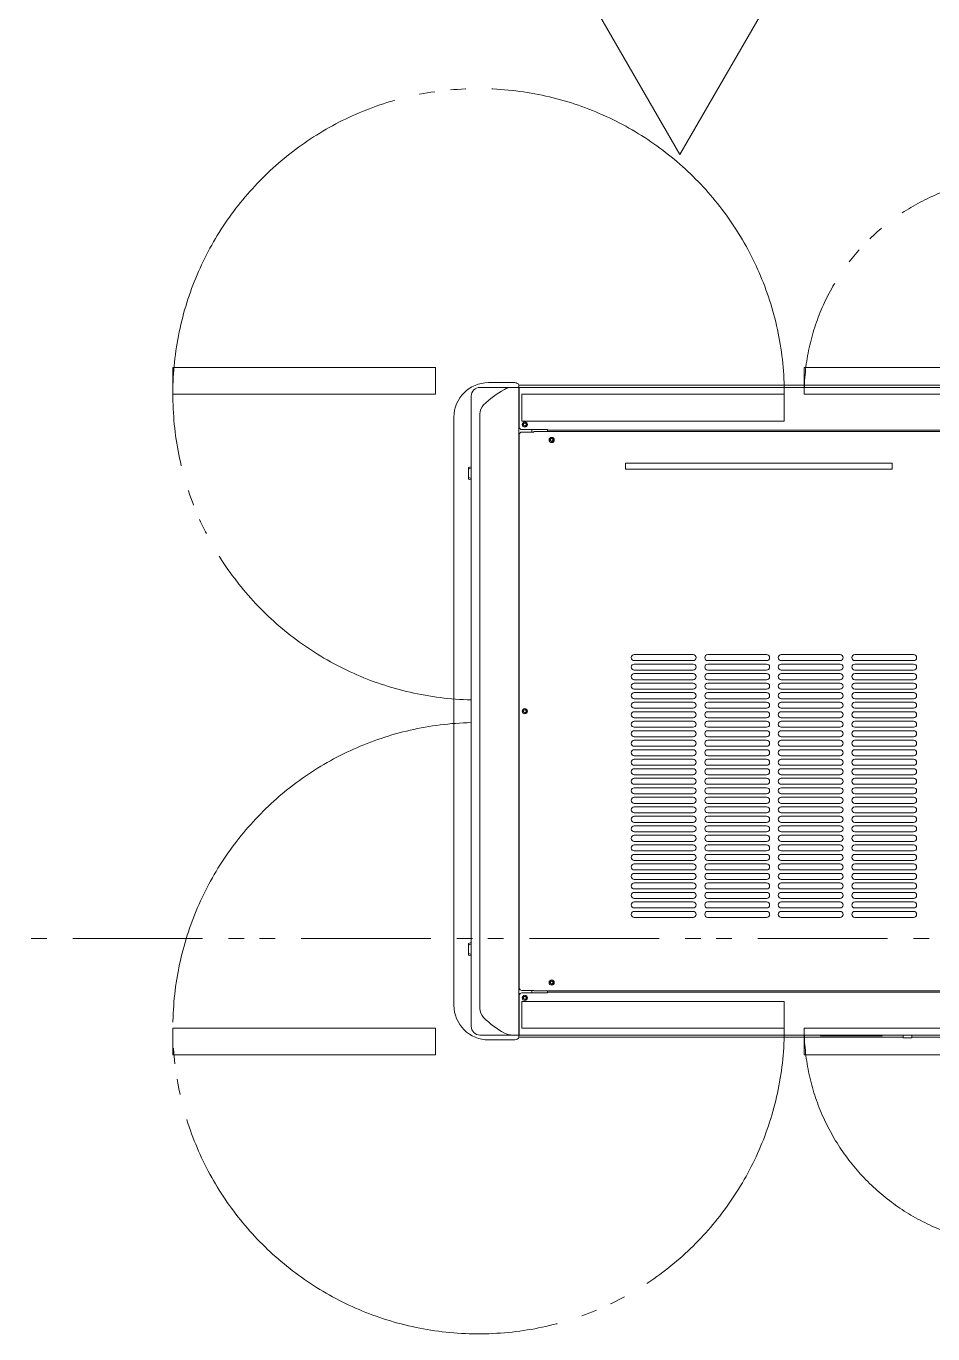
# Model space of a CAD drawing. Units: millimetres at full size. Extents: x -12803 to 120774, y -9413 to 101127.
# Drawn here: x 109684 to 110732, y 11094 to 12607 of the extents above; entities that cross this region are included whole.
import ezdxf

# ---------------------------------------------------------------- set-up
doc = ezdxf.new("R2010")
doc.units = ezdxf.units.MM
doc.header["$LTSCALE"] = 30
doc.linetypes.add('DOUBLE_CHAIN1', pattern=[8.8, 5, -1, 0.6, -0.6, 0.6, -1])
doc.linetypes.add('LONG_DOUBLE_CHAIN', pattern=[21.8, 18, -1, 0.6, -0.6, 0.6, -1])
doc.layers.add('0-0_NoName', color=7, linetype='Continuous')
for name, color, linetype, lineweight in [('2-0_通芯', 7, 'DOUBLE_CHAIN1', 15), ('3-3_AIHO30-厨房機器', 7, 'Continuous', 15), ('3-7_AIHO32-厨房機器補助線', 7, 'LONG_DOUBLE_CHAIN', 15)]:
    doc.layers.add(name, color=color, linetype=linetype, lineweight=lineweight)

# ---------------------------------------------------------------- blocks, each defined once
blk = doc.blocks.new('グループ部品-732')
at = {"layer": '2-0_通芯'}
blk.add_line((74361.66, 11551.41), (120774.36, 11551.41), dxfattribs=at)
at = {"layer": '3-3_AIHO30-厨房機器', "linetype": 'LONG_DOUBLE_CHAIN'}
for p, q in [((109853.36, 12211.91), (110156.86, 12211.91)), ((109853.36, 12211.91), (109853.36, 12180.91)), ((110156.86, 12211.91), (110156.86, 12180.91)), ((109853.36, 12180.91), (110156.86, 12180.91)), ((110560.36, 12180.91), (110256.86, 12180.91)), ((110256.86, 12149.91), (110256.86, 12180.91)), ((110560.36, 12149.91), (110560.36, 12180.91)), ((110836.86, 12180.91), (110583.36, 12180.91)), ((110560.36, 12149.91), (110256.86, 12149.91)), ((110560.36, 11478.91), (110256.86, 11478.91)), ((110256.86, 11478.91), (110256.86, 11447.91)), ((110560.36, 11478.91), (110560.36, 11447.91)), ((109853.36, 11447.91), (110156.86, 11447.91)), ((109853.36, 11416.91), (109853.36, 11447.91)), ((110156.86, 11416.91), (110156.86, 11447.91)), ((110560.36, 11447.91), (110256.86, 11447.91)), ((110836.86, 11447.91), (110583.36, 11447.91)), ((109853.36, 11416.91), (110156.86, 11416.91))]:
    blk.add_line(p, q, dxfattribs=at)
at = {"layer": '3-3_AIHO30-厨房機器'}
for p, q in [((110208.36, 12188.91), (110253.36, 12188.91)), ((110218.24, 12194.41), (110248.84, 12194.41)), ((110251.62, 12193.57), (110252.55, 12192.94)), ((110253.36, 12191.45), (110253.36, 12188.91)), ((111398.36, 12191.41), (110253.36, 12191.41)), ((110253.36, 12188.91), (110253.36, 11439.91)), ((110253.86, 12143.11), (110253.86, 12188.91)), ((111397.86, 12188.91), (110253.86, 12188.91)), ((110198.36, 12178.91), (110198.36, 11449.91)), ((110253.86, 12188.41), (110253.36, 12188.41)), ((110253.86, 12187.91), (110253.36, 12187.91)), ((110178.36, 11474.41), (110178.36, 12154.41)), ((110208.36, 11470.77), (110208.36, 12158.05)), ((110253.86, 12134.31), (110253.86, 11494.51)), ((110256.86, 12140.11), (110286.36, 12140.11)), ((110256.86, 12137.31), (110270.86, 12137.31)), ((110268.36, 12140.11), (110268.36, 12137.31)), ((110270.86, 12137.91), (111380.86, 12137.91)), ((110270.86, 12137.91), (110270.86, 12137.31)), ((110286.36, 12137.91), (110286.36, 12140.11)), ((111365.36, 12139.31), (110286.36, 12139.31)), ((110253.36, 12123.16), (110253.86, 12123.16)), ((110253.36, 12103.91), (110253.86, 12103.91)), ((110253.36, 12103.16), (110253.86, 12103.16)), ((110376.86, 12101.41), (110376.86, 12094.41)), ((110684.86, 12101.41), (110376.86, 12101.41)), ((110684.86, 12094.41), (110684.86, 12101.41)), ((110198.36, 12097.22), (110195.16, 12096.36)), ((110195.16, 12082.86), (110195.16, 12096.36)), ((110198.36, 12095.72), (110195.16, 12094.38)), ((110198.36, 12083.5), (110195.16, 12084.84)), ((110376.86, 12094.41), (110684.86, 12094.41)), ((110195.16, 12082.86), (110198.36, 12082)), ((110454.86, 11879.91), (110386.86, 11879.91)), ((110386.86, 11872.91), (110454.86, 11872.91)), ((110539.86, 11879.91), (110471.86, 11879.91)), ((110471.86, 11872.91), (110539.86, 11872.91)), ((110624.86, 11879.91), (110556.86, 11879.91)), ((110556.86, 11872.91), (110624.86, 11872.91)), ((110709.86, 11879.91), (110641.86, 11879.91)), ((110641.86, 11872.91), (110709.86, 11872.91)), ((110454.86, 11868.91), (110386.86, 11868.91)), ((110386.86, 11861.91), (110454.86, 11861.91)), ((110454.86, 11857.91), (110386.86, 11857.91)), ((110539.86, 11868.91), (110471.86, 11868.91)), ((110471.86, 11861.91), (110539.86, 11861.91)), ((110539.86, 11857.91), (110471.86, 11857.91)), ((110624.86, 11868.91), (110556.86, 11868.91)), ((110556.86, 11861.91), (110624.86, 11861.91)), ((110624.86, 11857.91), (110556.86, 11857.91)), ((110709.86, 11868.91), (110641.86, 11868.91)), ((110641.86, 11861.91), (110709.86, 11861.91)), ((110709.86, 11857.91), (110641.86, 11857.91)), ((110386.86, 11850.91), (110454.86, 11850.91)), ((110454.86, 11846.91), (110386.86, 11846.91)), ((110471.86, 11850.91), (110539.86, 11850.91)), ((110539.86, 11846.91), (110471.86, 11846.91)), ((110556.86, 11850.91), (110624.86, 11850.91)), ((110624.86, 11846.91), (110556.86, 11846.91)), ((110641.86, 11850.91), (110709.86, 11850.91)), ((110709.86, 11846.91), (110641.86, 11846.91)), ((110386.86, 11839.91), (110454.86, 11839.91)), ((110454.86, 11835.91), (110386.86, 11835.91)), ((110386.86, 11828.91), (110454.86, 11828.91)), ((110471.86, 11839.91), (110539.86, 11839.91)), ((110539.86, 11835.91), (110471.86, 11835.91)), ((110471.86, 11828.91), (110539.86, 11828.91)), ((110556.86, 11839.91), (110624.86, 11839.91)), ((110624.86, 11835.91), (110556.86, 11835.91)), ((110556.86, 11828.91), (110624.86, 11828.91)), ((110641.86, 11839.91), (110709.86, 11839.91)), ((110709.86, 11835.91), (110641.86, 11835.91)), ((110641.86, 11828.91), (110709.86, 11828.91)), ((110454.86, 11824.91), (110386.86, 11824.91)), ((110386.86, 11817.91), (110454.86, 11817.91)), ((110454.86, 11813.91), (110386.86, 11813.91)), ((110539.86, 11824.91), (110471.86, 11824.91)), ((110471.86, 11817.91), (110539.86, 11817.91)), ((110539.86, 11813.91), (110471.86, 11813.91)), ((110624.86, 11824.91), (110556.86, 11824.91)), ((110556.86, 11817.91), (110624.86, 11817.91)), ((110624.86, 11813.91), (110556.86, 11813.91)), ((110709.86, 11824.91), (110641.86, 11824.91)), ((110641.86, 11817.91), (110709.86, 11817.91)), ((110709.86, 11813.91), (110641.86, 11813.91)), ((110386.86, 11806.91), (110454.86, 11806.91)), ((110454.86, 11802.91), (110386.86, 11802.91)), ((110386.86, 11795.91), (110454.86, 11795.91)), ((110471.86, 11806.91), (110539.86, 11806.91)), ((110539.86, 11802.91), (110471.86, 11802.91)), ((110471.86, 11795.91), (110539.86, 11795.91)), ((110556.86, 11806.91), (110624.86, 11806.91)), ((110624.86, 11802.91), (110556.86, 11802.91)), ((110556.86, 11795.91), (110624.86, 11795.91)), ((110641.86, 11806.91), (110709.86, 11806.91)), ((110709.86, 11802.91), (110641.86, 11802.91)), ((110641.86, 11795.91), (110709.86, 11795.91)), ((110454.86, 11791.91), (110386.86, 11791.91)), ((110386.86, 11784.91), (110454.86, 11784.91)), ((110454.86, 11780.91), (110386.86, 11780.91)), ((110539.86, 11791.91), (110471.86, 11791.91)), ((110471.86, 11784.91), (110539.86, 11784.91)), ((110539.86, 11780.91), (110471.86, 11780.91)), ((110624.86, 11791.91), (110556.86, 11791.91)), ((110556.86, 11784.91), (110624.86, 11784.91)), ((110624.86, 11780.91), (110556.86, 11780.91)), ((110709.86, 11791.91), (110641.86, 11791.91)), ((110641.86, 11784.91), (110709.86, 11784.91)), ((110709.86, 11780.91), (110641.86, 11780.91)), ((110386.86, 11773.91), (110454.86, 11773.91)), ((110454.86, 11769.91), (110386.86, 11769.91)), ((110471.86, 11773.91), (110539.86, 11773.91)), ((110539.86, 11769.91), (110471.86, 11769.91)), ((110556.86, 11773.91), (110624.86, 11773.91)), ((110624.86, 11769.91), (110556.86, 11769.91)), ((110641.86, 11773.91), (110709.86, 11773.91)), ((110709.86, 11769.91), (110641.86, 11769.91)), ((110386.86, 11762.91), (110454.86, 11762.91)), ((110454.86, 11758.91), (110386.86, 11758.91)), ((110386.86, 11751.91), (110454.86, 11751.91)), ((110471.86, 11762.91), (110539.86, 11762.91)), ((110539.86, 11758.91), (110471.86, 11758.91)), ((110471.86, 11751.91), (110539.86, 11751.91)), ((110556.86, 11762.91), (110624.86, 11762.91)), ((110624.86, 11758.91), (110556.86, 11758.91)), ((110556.86, 11751.91), (110624.86, 11751.91)), ((110641.86, 11762.91), (110709.86, 11762.91)), ((110709.86, 11758.91), (110641.86, 11758.91)), ((110641.86, 11751.91), (110709.86, 11751.91)), ((110454.86, 11747.91), (110386.86, 11747.91)), ((110386.86, 11740.91), (110454.86, 11740.91)), ((110454.86, 11736.91), (110386.86, 11736.91)), ((110539.86, 11747.91), (110471.86, 11747.91)), ((110471.86, 11740.91), (110539.86, 11740.91)), ((110539.86, 11736.91), (110471.86, 11736.91)), ((110624.86, 11747.91), (110556.86, 11747.91)), ((110556.86, 11740.91), (110624.86, 11740.91)), ((110624.86, 11736.91), (110556.86, 11736.91)), ((110709.86, 11747.91), (110641.86, 11747.91)), ((110641.86, 11740.91), (110709.86, 11740.91)), ((110709.86, 11736.91), (110641.86, 11736.91)), ((110386.86, 11729.91), (110454.86, 11729.91)), ((110454.86, 11725.91), (110386.86, 11725.91)), ((110471.86, 11729.91), (110539.86, 11729.91)), ((110539.86, 11725.91), (110471.86, 11725.91)), ((110556.86, 11729.91), (110624.86, 11729.91)), ((110624.86, 11725.91), (110556.86, 11725.91)), ((110641.86, 11729.91), (110709.86, 11729.91)), ((110709.86, 11725.91), (110641.86, 11725.91)), ((110386.86, 11718.91), (110454.86, 11718.91)), ((110454.86, 11714.91), (110386.86, 11714.91)), ((110386.86, 11707.91), (110454.86, 11707.91)), ((110471.86, 11718.91), (110539.86, 11718.91)), ((110539.86, 11714.91), (110471.86, 11714.91)), ((110471.86, 11707.91), (110539.86, 11707.91)), ((110556.86, 11718.91), (110624.86, 11718.91)), ((110624.86, 11714.91), (110556.86, 11714.91)), ((110556.86, 11707.91), (110624.86, 11707.91)), ((110641.86, 11718.91), (110709.86, 11718.91)), ((110709.86, 11714.91), (110641.86, 11714.91)), ((110641.86, 11707.91), (110709.86, 11707.91)), ((110454.86, 11703.91), (110386.86, 11703.91)), ((110386.86, 11696.91), (110454.86, 11696.91)), ((110454.86, 11692.91), (110386.86, 11692.91)), ((110539.86, 11703.91), (110471.86, 11703.91)), ((110471.86, 11696.91), (110539.86, 11696.91)), ((110539.86, 11692.91), (110471.86, 11692.91)), ((110624.86, 11703.91), (110556.86, 11703.91)), ((110556.86, 11696.91), (110624.86, 11696.91)), ((110624.86, 11692.91), (110556.86, 11692.91)), ((110709.86, 11703.91), (110641.86, 11703.91)), ((110641.86, 11696.91), (110709.86, 11696.91)), ((110709.86, 11692.91), (110641.86, 11692.91)), ((110386.86, 11685.91), (110454.86, 11685.91)), ((110454.86, 11681.91), (110386.86, 11681.91)), ((110386.86, 11674.91), (110454.86, 11674.91)), ((110471.86, 11685.91), (110539.86, 11685.91)), ((110539.86, 11681.91), (110471.86, 11681.91)), ((110471.86, 11674.91), (110539.86, 11674.91)), ((110556.86, 11685.91), (110624.86, 11685.91)), ((110624.86, 11681.91), (110556.86, 11681.91)), ((110556.86, 11674.91), (110624.86, 11674.91)), ((110641.86, 11685.91), (110709.86, 11685.91)), ((110709.86, 11681.91), (110641.86, 11681.91)), ((110641.86, 11674.91), (110709.86, 11674.91)), ((110454.86, 11670.91), (110386.86, 11670.91)), ((110386.86, 11663.91), (110454.86, 11663.91)), ((110454.86, 11659.91), (110386.86, 11659.91)), ((110539.86, 11670.91), (110471.86, 11670.91)), ((110471.86, 11663.91), (110539.86, 11663.91)), ((110539.86, 11659.91), (110471.86, 11659.91)), ((110624.86, 11670.91), (110556.86, 11670.91)), ((110556.86, 11663.91), (110624.86, 11663.91)), ((110624.86, 11659.91), (110556.86, 11659.91)), ((110709.86, 11670.91), (110641.86, 11670.91)), ((110641.86, 11663.91), (110709.86, 11663.91)), ((110709.86, 11659.91), (110641.86, 11659.91)), ((110386.86, 11652.91), (110454.86, 11652.91)), ((110454.86, 11648.91), (110386.86, 11648.91)), ((110471.86, 11652.91), (110539.86, 11652.91)), ((110539.86, 11648.91), (110471.86, 11648.91)), ((110556.86, 11652.91), (110624.86, 11652.91)), ((110624.86, 11648.91), (110556.86, 11648.91)), ((110641.86, 11652.91), (110709.86, 11652.91)), ((110709.86, 11648.91), (110641.86, 11648.91)), ((110386.86, 11641.91), (110454.86, 11641.91)), ((110454.86, 11637.91), (110386.86, 11637.91)), ((110386.86, 11630.91), (110454.86, 11630.91)), ((110471.86, 11641.91), (110539.86, 11641.91)), ((110539.86, 11637.91), (110471.86, 11637.91)), ((110471.86, 11630.91), (110539.86, 11630.91)), ((110556.86, 11641.91), (110624.86, 11641.91)), ((110624.86, 11637.91), (110556.86, 11637.91)), ((110556.86, 11630.91), (110624.86, 11630.91)), ((110641.86, 11641.91), (110709.86, 11641.91)), ((110709.86, 11637.91), (110641.86, 11637.91)), ((110641.86, 11630.91), (110709.86, 11630.91)), ((110454.86, 11626.91), (110386.86, 11626.91)), ((110386.86, 11619.91), (110454.86, 11619.91)), ((110454.86, 11615.91), (110386.86, 11615.91)), ((110539.86, 11626.91), (110471.86, 11626.91)), ((110471.86, 11619.91), (110539.86, 11619.91)), ((110539.86, 11615.91), (110471.86, 11615.91)), ((110624.86, 11626.91), (110556.86, 11626.91)), ((110556.86, 11619.91), (110624.86, 11619.91)), ((110624.86, 11615.91), (110556.86, 11615.91)), ((110709.86, 11626.91), (110641.86, 11626.91)), ((110641.86, 11619.91), (110709.86, 11619.91)), ((110709.86, 11615.91), (110641.86, 11615.91)), ((110386.86, 11608.91), (110454.86, 11608.91)), ((110454.86, 11604.91), (110386.86, 11604.91)), ((110471.86, 11608.91), (110539.86, 11608.91)), ((110539.86, 11604.91), (110471.86, 11604.91)), ((110556.86, 11608.91), (110624.86, 11608.91)), ((110624.86, 11604.91), (110556.86, 11604.91)), ((110641.86, 11608.91), (110709.86, 11608.91)), ((110709.86, 11604.91), (110641.86, 11604.91)), ((110386.86, 11597.91), (110454.86, 11597.91)), ((110454.86, 11593.91), (110386.86, 11593.91)), ((110386.86, 11586.91), (110454.86, 11586.91)), ((110471.86, 11597.91), (110539.86, 11597.91)), ((110539.86, 11593.91), (110471.86, 11593.91)), ((110471.86, 11586.91), (110539.86, 11586.91)), ((110556.86, 11597.91), (110624.86, 11597.91)), ((110624.86, 11593.91), (110556.86, 11593.91)), ((110556.86, 11586.91), (110624.86, 11586.91)), ((110641.86, 11597.91), (110709.86, 11597.91)), ((110709.86, 11593.91), (110641.86, 11593.91)), ((110641.86, 11586.91), (110709.86, 11586.91)), ((110454.86, 11582.91), (110386.86, 11582.91)), ((110386.86, 11575.91), (110454.86, 11575.91)), ((110539.86, 11582.91), (110471.86, 11582.91)), ((110471.86, 11575.91), (110539.86, 11575.91)), ((110624.86, 11582.91), (110556.86, 11582.91)), ((110556.86, 11575.91), (110624.86, 11575.91)), ((110709.86, 11582.91), (110641.86, 11582.91)), ((110641.86, 11575.91), (110709.86, 11575.91)), ((110198.36, 11546.82), (110195.16, 11545.96)), ((110195.16, 11532.46), (110195.16, 11545.96)), ((110198.36, 11545.32), (110195.16, 11543.98)), ((110198.36, 11533.1), (110195.16, 11534.44)), ((110195.16, 11532.46), (110198.36, 11531.6)), ((110253.36, 11525.66), (110253.86, 11525.66)), ((110253.36, 11524.91), (110253.86, 11524.91)), ((110253.36, 11505.66), (110253.86, 11505.66)), ((110256.86, 11491.51), (110270.86, 11491.51)), ((110256.86, 11488.71), (110286.36, 11488.71)), ((110268.36, 11491.51), (110268.36, 11488.71)), ((110270.86, 11490.91), (110270.86, 11491.51)), ((110270.86, 11490.91), (111380.86, 11490.91)), ((110286.36, 11490.91), (110286.36, 11488.71)), ((110286.36, 11489.51), (111365.36, 11489.51)), ((110208.36, 11439.91), (110253.36, 11439.91)), ((110218.25, 11434.41), (110248.84, 11434.41)), ((110251.62, 11435.25), (110252.55, 11435.88)), ((110253.86, 11440.91), (110253.36, 11440.91)), ((110253.86, 11440.41), (110253.36, 11440.41)), ((110253.36, 11439.91), (110253.36, 11437.37)), ((110253.36, 11437.41), (110697.86, 11437.41)), ((110602.36, 11438.91), (110602.36, 11439.91)), ((110602.36, 11438.91), (110673.36, 11438.91)), ((110673.36, 11438.91), (110673.36, 11439.91)), ((110697.86, 11439.91), (110697.86, 11436.91)), ((110697.86, 11436.91), (110707.86, 11436.91)), ((110707.86, 11439.91), (110707.86, 11436.91)), ((110707.86, 11437.41), (111398.36, 11437.41))]:
    blk.add_line(p, q, dxfattribs=at)
at = {"layer": '3-3_AIHO30-厨房機器', "linetype": 'LONG_DOUBLE_CHAIN'}
for points in [[(110836.86, 12211.91), (110583.36, 12211.91), (110583.36, 12180.91)], [(110836.86, 11416.91), (110583.36, 11416.91), (110583.36, 11447.91)]]:
    blk.add_lwpolyline(points, dxfattribs=at)
at = {"layer": '3-3_AIHO30-厨房機器'}
blk.add_lwpolyline([(110253.86, 11485.71), (110253.86, 11439.91), (111397.86, 11439.91)], dxfattribs=at)
for centre, radius in [((110260.36, 12145.91), 3), ((110260.36, 12145.91), 1.6), ((110291.36, 12128.11), 3), ((110291.36, 12128.11), 1.6), ((110260.36, 11814.41), 3), ((110260.36, 11814.41), 1.6), ((110291.36, 11500.71), 3), ((110291.36, 11500.71), 1.6), ((110260.36, 11482.91), 3), ((110260.36, 11482.91), 1.6)]:
    blk.add_circle(centre, radius, dxfattribs=at)
at = {"layer": '3-3_AIHO30-厨房機器', "linetype": 'LONG_DOUBLE_CHAIN'}
for centre, radius, start, end in [((110206.86, 12180.91), 353.5, 0, 268.62217), ((110834.36, 12180.91), 251, 0, 180), ((110206.86, 11447.91), 353.5, 91.37783, 0), ((110834.36, 11447.91), 251, 180, 0)]:
    blk.add_arc(centre, radius, start, end, dxfattribs=at)
at = {"layer": '3-3_AIHO30-厨房機器'}
for centre, radius, start, end in [((110218.36, 12154.41), 40, 90.17141, 180.00014), ((110208.36, 12178.91), 10, 90, 180), ((110246.09, 12168.91), 20, 90, 118.23245), ((110248.84, 12189.41), 5, 56.31003, 90), ((110251.56, 12191.45), 1.8, 0.00017, 56.31006), ((110283.93, 12098.43), 100, 118.23261, 135.45343), ((110223.36, 12158.05), 15, 135.45343, 180), ((110260.36, 12145.91), 2, 255, 195), ((110256.86, 12143.11), 3, 180, 270), ((110256.86, 12134.31), 3, 90, 180), ((110291.36, 12128.11), 2, 255, 195), ((110386.86, 11876.41), 3.5, 90, 270), ((110454.86, 11876.41), 3.5, 270, 90), ((110471.86, 11876.41), 3.5, 90, 270), ((110539.86, 11876.41), 3.5, 270, 90), ((110556.86, 11876.41), 3.5, 90, 270), ((110624.86, 11876.41), 3.5, 270, 90), ((110641.86, 11876.41), 3.5, 90, 270), ((110709.86, 11876.41), 3.5, 270, 90), ((110386.86, 11865.41), 3.5, 90, 270), ((110386.86, 11854.41), 3.5, 90, 270), ((110454.86, 11865.41), 3.5, 270, 90), ((110454.86, 11854.41), 3.5, 270, 90), ((110471.86, 11865.41), 3.5, 90, 270), ((110471.86, 11854.41), 3.5, 90, 270), ((110539.86, 11865.41), 3.5, 270, 90), ((110539.86, 11854.41), 3.5, 270, 90), ((110556.86, 11865.41), 3.5, 90, 270), ((110556.86, 11854.41), 3.5, 90, 270), ((110624.86, 11865.41), 3.5, 270, 90), ((110624.86, 11854.41), 3.5, 270, 90), ((110641.86, 11865.41), 3.5, 90, 270), ((110641.86, 11854.41), 3.5, 90, 270), ((110709.86, 11865.41), 3.5, 270, 90), ((110709.86, 11854.41), 3.5, 270, 90), ((110386.86, 11843.41), 3.5, 90, 270), ((110454.86, 11843.41), 3.5, 270, 90), ((110471.86, 11843.41), 3.5, 90, 270), ((110539.86, 11843.41), 3.5, 270, 90), ((110556.86, 11843.41), 3.5, 90, 270), ((110624.86, 11843.41), 3.5, 270, 90), ((110641.86, 11843.41), 3.5, 90, 270), ((110709.86, 11843.41), 3.5, 270, 90), ((110386.86, 11832.41), 3.5, 90, 270), ((110454.86, 11832.41), 3.5, 270, 90), ((110471.86, 11832.41), 3.5, 90, 270), ((110539.86, 11832.41), 3.5, 270, 90), ((110556.86, 11832.41), 3.5, 90, 270), ((110624.86, 11832.41), 3.5, 270, 90), ((110641.86, 11832.41), 3.5, 90, 270), ((110709.86, 11832.41), 3.5, 270, 90), ((110260.36, 11814.41), 2, 255, 195), ((110386.86, 11821.41), 3.5, 90, 270), ((110386.86, 11810.41), 3.5, 90, 270), ((110454.86, 11821.41), 3.5, 270, 90), ((110454.86, 11810.41), 3.5, 270, 90), ((110471.86, 11821.41), 3.5, 90, 270), ((110471.86, 11810.41), 3.5, 90, 270), ((110539.86, 11821.41), 3.5, 270, 90), ((110539.86, 11810.41), 3.5, 270, 90), ((110556.86, 11821.41), 3.5, 90, 270), ((110556.86, 11810.41), 3.5, 90, 270), ((110624.86, 11821.41), 3.5, 270, 90), ((110624.86, 11810.41), 3.5, 270, 90), ((110641.86, 11821.41), 3.5, 90, 270), ((110641.86, 11810.41), 3.5, 90, 270), ((110709.86, 11821.41), 3.5, 270, 90), ((110709.86, 11810.41), 3.5, 270, 90), ((110386.86, 11799.41), 3.5, 90, 270), ((110454.86, 11799.41), 3.5, 270, 90), ((110471.86, 11799.41), 3.5, 90, 270), ((110539.86, 11799.41), 3.5, 270, 90), ((110556.86, 11799.41), 3.5, 90, 270), ((110624.86, 11799.41), 3.5, 270, 90), ((110641.86, 11799.41), 3.5, 90, 270), ((110709.86, 11799.41), 3.5, 270, 90), ((110386.86, 11788.41), 3.5, 90, 270), ((110386.86, 11777.41), 3.5, 90, 270), ((110454.86, 11788.41), 3.5, 270, 90), ((110454.86, 11777.41), 3.5, 270, 90), ((110471.86, 11788.41), 3.5, 90, 270), ((110471.86, 11777.41), 3.5, 90, 270), ((110539.86, 11788.41), 3.5, 270, 90), ((110539.86, 11777.41), 3.5, 270, 90), ((110556.86, 11788.41), 3.5, 90, 270), ((110556.86, 11777.41), 3.5, 90, 270), ((110624.86, 11788.41), 3.5, 270, 90), ((110624.86, 11777.41), 3.5, 270, 90), ((110641.86, 11788.41), 3.5, 90, 270), ((110641.86, 11777.41), 3.5, 90, 270), ((110709.86, 11788.41), 3.5, 270, 90), ((110709.86, 11777.41), 3.5, 270, 90), ((110386.86, 11766.41), 3.5, 90, 270), ((110454.86, 11766.41), 3.5, 270, 90), ((110471.86, 11766.41), 3.5, 90, 270), ((110539.86, 11766.41), 3.5, 270, 90), ((110556.86, 11766.41), 3.5, 90, 270), ((110624.86, 11766.41), 3.5, 270, 90), ((110641.86, 11766.41), 3.5, 90, 270), ((110709.86, 11766.41), 3.5, 270, 90), ((110386.86, 11755.41), 3.5, 90, 270), ((110454.86, 11755.41), 3.5, 270, 90), ((110471.86, 11755.41), 3.5, 90, 270), ((110539.86, 11755.41), 3.5, 270, 90), ((110556.86, 11755.41), 3.5, 90, 270), ((110624.86, 11755.41), 3.5, 270, 90), ((110641.86, 11755.41), 3.5, 90, 270), ((110709.86, 11755.41), 3.5, 270, 90), ((110386.86, 11744.41), 3.5, 90, 270), ((110386.86, 11733.41), 3.5, 90, 270), ((110454.86, 11744.41), 3.5, 270, 90), ((110454.86, 11733.41), 3.5, 270, 90), ((110471.86, 11744.41), 3.5, 90, 270), ((110471.86, 11733.41), 3.5, 90, 270), ((110539.86, 11744.41), 3.5, 270, 90), ((110539.86, 11733.41), 3.5, 270, 90), ((110556.86, 11744.41), 3.5, 90, 270), ((110556.86, 11733.41), 3.5, 90, 270), ((110624.86, 11744.41), 3.5, 270, 90), ((110624.86, 11733.41), 3.5, 270, 90), ((110641.86, 11744.41), 3.5, 90, 270), ((110641.86, 11733.41), 3.5, 90, 270), ((110709.86, 11744.41), 3.5, 270, 90), ((110709.86, 11733.41), 3.5, 270, 90), ((110386.86, 11722.41), 3.5, 90, 270), ((110454.86, 11722.41), 3.5, 270, 90), ((110471.86, 11722.41), 3.5, 90, 270), ((110539.86, 11722.41), 3.5, 270, 90), ((110556.86, 11722.41), 3.5, 90, 270), ((110624.86, 11722.41), 3.5, 270, 90), ((110641.86, 11722.41), 3.5, 90, 270), ((110709.86, 11722.41), 3.5, 270, 90), ((110386.86, 11711.41), 3.5, 90, 270), ((110454.86, 11711.41), 3.5, 270, 90), ((110471.86, 11711.41), 3.5, 90, 270), ((110539.86, 11711.41), 3.5, 270, 90), ((110556.86, 11711.41), 3.5, 90, 270), ((110624.86, 11711.41), 3.5, 270, 90), ((110641.86, 11711.41), 3.5, 90, 270), ((110709.86, 11711.41), 3.5, 270, 90), ((110386.86, 11700.41), 3.5, 90, 270), ((110386.86, 11689.41), 3.5, 90, 270), ((110454.86, 11700.41), 3.5, 270, 90), ((110454.86, 11689.41), 3.5, 270, 90), ((110471.86, 11700.41), 3.5, 90, 270), ((110471.86, 11689.41), 3.5, 90, 270), ((110539.86, 11700.41), 3.5, 270, 90), ((110539.86, 11689.41), 3.5, 270, 90), ((110556.86, 11700.41), 3.5, 90, 270), ((110556.86, 11689.41), 3.5, 90, 270), ((110624.86, 11700.41), 3.5, 270, 90), ((110624.86, 11689.41), 3.5, 270, 90), ((110641.86, 11700.41), 3.5, 90, 270), ((110641.86, 11689.41), 3.5, 90, 270), ((110709.86, 11700.41), 3.5, 270, 90), ((110709.86, 11689.41), 3.5, 270, 90), ((110386.86, 11678.41), 3.5, 90, 270), ((110454.86, 11678.41), 3.5, 270, 90), ((110471.86, 11678.41), 3.5, 90, 270), ((110539.86, 11678.41), 3.5, 270, 90), ((110556.86, 11678.41), 3.5, 90, 270), ((110624.86, 11678.41), 3.5, 270, 90), ((110641.86, 11678.41), 3.5, 90, 270), ((110709.86, 11678.41), 3.5, 270, 90), ((110386.86, 11667.41), 3.5, 90, 270), ((110386.86, 11656.41), 3.5, 90, 270), ((110454.86, 11667.41), 3.5, 270, 90), ((110454.86, 11656.41), 3.5, 270, 90), ((110471.86, 11667.41), 3.5, 90, 270), ((110471.86, 11656.41), 3.5, 90, 270), ((110539.86, 11667.41), 3.5, 270, 90), ((110539.86, 11656.41), 3.5, 270, 90), ((110556.86, 11667.41), 3.5, 90, 270), ((110556.86, 11656.41), 3.5, 90, 270), ((110624.86, 11667.41), 3.5, 270, 90), ((110624.86, 11656.41), 3.5, 270, 90), ((110641.86, 11667.41), 3.5, 90, 270), ((110641.86, 11656.41), 3.5, 90, 270), ((110709.86, 11667.41), 3.5, 270, 90), ((110709.86, 11656.41), 3.5, 270, 90), ((110386.86, 11645.41), 3.5, 90, 270), ((110454.86, 11645.41), 3.5, 270, 90), ((110471.86, 11645.41), 3.5, 90, 270), ((110539.86, 11645.41), 3.5, 270, 90), ((110556.86, 11645.41), 3.5, 90, 270), ((110624.86, 11645.41), 3.5, 270, 90), ((110641.86, 11645.41), 3.5, 90, 270), ((110709.86, 11645.41), 3.5, 270, 90), ((110386.86, 11634.41), 3.5, 90, 270), ((110454.86, 11634.41), 3.5, 270, 90), ((110471.86, 11634.41), 3.5, 90, 270), ((110539.86, 11634.41), 3.5, 270, 90), ((110556.86, 11634.41), 3.5, 90, 270), ((110624.86, 11634.41), 3.5, 270, 90), ((110641.86, 11634.41), 3.5, 90, 270), ((110709.86, 11634.41), 3.5, 270, 90), ((110386.86, 11623.41), 3.5, 90, 270), ((110386.86, 11612.41), 3.5, 90, 270), ((110454.86, 11623.41), 3.5, 270, 90), ((110454.86, 11612.41), 3.5, 270, 90), ((110471.86, 11623.41), 3.5, 90, 270), ((110471.86, 11612.41), 3.5, 90, 270), ((110539.86, 11623.41), 3.5, 270, 90), ((110539.86, 11612.41), 3.5, 270, 90), ((110556.86, 11623.41), 3.5, 90, 270), ((110556.86, 11612.41), 3.5, 90, 270), ((110624.86, 11623.41), 3.5, 270, 90), ((110624.86, 11612.41), 3.5, 270, 90), ((110641.86, 11623.41), 3.5, 90, 270), ((110641.86, 11612.41), 3.5, 90, 270), ((110709.86, 11623.41), 3.5, 270, 90), ((110709.86, 11612.41), 3.5, 270, 90), ((110386.86, 11601.41), 3.5, 90, 270), ((110454.86, 11601.41), 3.5, 270, 90), ((110471.86, 11601.41), 3.5, 90, 270), ((110539.86, 11601.41), 3.5, 270, 90), ((110556.86, 11601.41), 3.5, 90, 270), ((110624.86, 11601.41), 3.5, 270, 90), ((110641.86, 11601.41), 3.5, 90, 270), ((110709.86, 11601.41), 3.5, 270, 90), ((110386.86, 11590.41), 3.5, 90, 270), ((110454.86, 11590.41), 3.5, 270, 90), ((110471.86, 11590.41), 3.5, 90, 270), ((110539.86, 11590.41), 3.5, 270, 90), ((110556.86, 11590.41), 3.5, 90, 270), ((110624.86, 11590.41), 3.5, 270, 90), ((110641.86, 11590.41), 3.5, 90, 270), ((110709.86, 11590.41), 3.5, 270, 90), ((110386.86, 11579.41), 3.5, 90, 270), ((110454.86, 11579.41), 3.5, 270, 90), ((110471.86, 11579.41), 3.5, 90, 270), ((110539.86, 11579.41), 3.5, 270, 90), ((110556.86, 11579.41), 3.5, 90, 270), ((110624.86, 11579.41), 3.5, 270, 90), ((110641.86, 11579.41), 3.5, 90, 270), ((110709.86, 11579.41), 3.5, 270, 90), ((110256.86, 11494.51), 3, 180, 270), ((110291.36, 11500.71), 2, 255, 195), ((110256.86, 11485.71), 3, 90, 180), ((110260.36, 11482.91), 2, 255, 195), ((110218.36, 11474.41), 40, 179.99986, 270.00014), ((110223.36, 11470.77), 15, 180, 224.54657), ((110208.36, 11449.91), 10, 180, 270), ((110283.93, 11530.39), 100, 224.54657, 241.76742), ((110246.09, 11459.91), 20, 241.76739, 270), ((110248.84, 11439.41), 5, 270.0002, 303.69012), ((110251.56, 11437.37), 1.8, 303.69015, 0.00017)]:
    blk.add_arc(centre, radius, start, end, dxfattribs=at)
at = {"layer": '3-7_AIHO32-厨房機器補助線'}
blk.add_lwpolyline([(110303.04, 12694.41), (110439.41, 12458.2), (110575.79, 12694.41)], dxfattribs=at)
blk = doc.blocks.new('グループ部品-763')
at = {"layer": '3-3_AIHO30-厨房機器', "linetype": 'LONG_DOUBLE_CHAIN'}
for p, q in [((109853.36, 12211.91), (110156.86, 12211.91)), ((109853.36, 12211.91), (109853.36, 12180.91)), ((110156.86, 12211.91), (110156.86, 12180.91)), ((109853.36, 12180.91), (110156.86, 12180.91)), ((110560.36, 12180.91), (110256.86, 12180.91)), ((110256.86, 12149.91), (110256.86, 12180.91)), ((110560.36, 12149.91), (110560.36, 12180.91)), ((110836.86, 12180.91), (110583.36, 12180.91)), ((110560.36, 12149.91), (110256.86, 12149.91)), ((110560.36, 11478.91), (110256.86, 11478.91)), ((110256.86, 11478.91), (110256.86, 11447.91)), ((110560.36, 11478.91), (110560.36, 11447.91)), ((109853.36, 11447.91), (110156.86, 11447.91)), ((109853.36, 11416.91), (109853.36, 11447.91)), ((110156.86, 11416.91), (110156.86, 11447.91)), ((110560.36, 11447.91), (110256.86, 11447.91)), ((110836.86, 11447.91), (110583.36, 11447.91)), ((109853.36, 11416.91), (110156.86, 11416.91))]:
    blk.add_line(p, q, dxfattribs=at)
at = {"layer": '3-3_AIHO30-厨房機器'}
for p, q in [((110208.36, 12188.91), (110253.36, 12188.91)), ((110218.24, 12194.41), (110248.84, 12194.41)), ((110251.62, 12193.57), (110252.55, 12192.94)), ((110253.36, 12191.45), (110253.36, 12188.91)), ((111398.36, 12191.41), (110253.36, 12191.41)), ((110253.36, 12188.91), (110253.36, 11439.91)), ((110253.86, 12143.11), (110253.86, 12188.91)), ((111397.86, 12188.91), (110253.86, 12188.91)), ((110198.36, 12178.91), (110198.36, 11449.91)), ((110253.86, 12188.41), (110253.36, 12188.41)), ((110253.86, 12187.91), (110253.36, 12187.91)), ((110178.36, 11474.41), (110178.36, 12154.41)), ((110208.36, 11470.77), (110208.36, 12158.05)), ((110253.86, 12134.31), (110253.86, 11494.51)), ((110256.86, 12140.11), (110286.36, 12140.11)), ((110256.86, 12137.31), (110270.86, 12137.31)), ((110268.36, 12140.11), (110268.36, 12137.31)), ((110270.86, 12137.91), (111380.86, 12137.91)), ((110270.86, 12137.91), (110270.86, 12137.31)), ((110286.36, 12137.91), (110286.36, 12140.11)), ((111365.36, 12139.31), (110286.36, 12139.31)), ((110253.36, 12123.16), (110253.86, 12123.16)), ((110253.36, 12103.91), (110253.86, 12103.91)), ((110253.36, 12103.16), (110253.86, 12103.16)), ((110376.86, 12101.41), (110376.86, 12094.41)), ((110684.86, 12101.41), (110376.86, 12101.41)), ((110684.86, 12094.41), (110684.86, 12101.41)), ((110198.36, 12097.22), (110195.16, 12096.36)), ((110195.16, 12082.86), (110195.16, 12096.36)), ((110198.36, 12095.72), (110195.16, 12094.38)), ((110198.36, 12083.5), (110195.16, 12084.84)), ((110376.86, 12094.41), (110684.86, 12094.41)), ((110195.16, 12082.86), (110198.36, 12082)), ((110454.86, 11879.91), (110386.86, 11879.91)), ((110386.86, 11872.91), (110454.86, 11872.91)), ((110539.86, 11879.91), (110471.86, 11879.91)), ((110471.86, 11872.91), (110539.86, 11872.91)), ((110624.86, 11879.91), (110556.86, 11879.91)), ((110556.86, 11872.91), (110624.86, 11872.91)), ((110709.86, 11879.91), (110641.86, 11879.91)), ((110641.86, 11872.91), (110709.86, 11872.91)), ((110454.86, 11868.91), (110386.86, 11868.91)), ((110386.86, 11861.91), (110454.86, 11861.91)), ((110454.86, 11857.91), (110386.86, 11857.91)), ((110539.86, 11868.91), (110471.86, 11868.91)), ((110471.86, 11861.91), (110539.86, 11861.91)), ((110539.86, 11857.91), (110471.86, 11857.91)), ((110624.86, 11868.91), (110556.86, 11868.91)), ((110556.86, 11861.91), (110624.86, 11861.91)), ((110624.86, 11857.91), (110556.86, 11857.91)), ((110709.86, 11868.91), (110641.86, 11868.91)), ((110641.86, 11861.91), (110709.86, 11861.91)), ((110709.86, 11857.91), (110641.86, 11857.91)), ((110386.86, 11850.91), (110454.86, 11850.91)), ((110454.86, 11846.91), (110386.86, 11846.91)), ((110471.86, 11850.91), (110539.86, 11850.91)), ((110539.86, 11846.91), (110471.86, 11846.91)), ((110556.86, 11850.91), (110624.86, 11850.91)), ((110624.86, 11846.91), (110556.86, 11846.91)), ((110641.86, 11850.91), (110709.86, 11850.91)), ((110709.86, 11846.91), (110641.86, 11846.91)), ((110386.86, 11839.91), (110454.86, 11839.91)), ((110454.86, 11835.91), (110386.86, 11835.91)), ((110386.86, 11828.91), (110454.86, 11828.91)), ((110471.86, 11839.91), (110539.86, 11839.91)), ((110539.86, 11835.91), (110471.86, 11835.91)), ((110471.86, 11828.91), (110539.86, 11828.91)), ((110556.86, 11839.91), (110624.86, 11839.91)), ((110624.86, 11835.91), (110556.86, 11835.91)), ((110556.86, 11828.91), (110624.86, 11828.91)), ((110641.86, 11839.91), (110709.86, 11839.91)), ((110709.86, 11835.91), (110641.86, 11835.91)), ((110641.86, 11828.91), (110709.86, 11828.91)), ((110454.86, 11824.91), (110386.86, 11824.91)), ((110386.86, 11817.91), (110454.86, 11817.91)), ((110454.86, 11813.91), (110386.86, 11813.91)), ((110539.86, 11824.91), (110471.86, 11824.91)), ((110471.86, 11817.91), (110539.86, 11817.91)), ((110539.86, 11813.91), (110471.86, 11813.91)), ((110624.86, 11824.91), (110556.86, 11824.91)), ((110556.86, 11817.91), (110624.86, 11817.91)), ((110624.86, 11813.91), (110556.86, 11813.91)), ((110709.86, 11824.91), (110641.86, 11824.91)), ((110641.86, 11817.91), (110709.86, 11817.91)), ((110709.86, 11813.91), (110641.86, 11813.91)), ((110386.86, 11806.91), (110454.86, 11806.91)), ((110454.86, 11802.91), (110386.86, 11802.91)), ((110386.86, 11795.91), (110454.86, 11795.91)), ((110471.86, 11806.91), (110539.86, 11806.91)), ((110539.86, 11802.91), (110471.86, 11802.91)), ((110471.86, 11795.91), (110539.86, 11795.91)), ((110556.86, 11806.91), (110624.86, 11806.91)), ((110624.86, 11802.91), (110556.86, 11802.91)), ((110556.86, 11795.91), (110624.86, 11795.91)), ((110641.86, 11806.91), (110709.86, 11806.91)), ((110709.86, 11802.91), (110641.86, 11802.91)), ((110641.86, 11795.91), (110709.86, 11795.91)), ((110454.86, 11791.91), (110386.86, 11791.91)), ((110386.86, 11784.91), (110454.86, 11784.91)), ((110454.86, 11780.91), (110386.86, 11780.91)), ((110539.86, 11791.91), (110471.86, 11791.91)), ((110471.86, 11784.91), (110539.86, 11784.91)), ((110539.86, 11780.91), (110471.86, 11780.91)), ((110624.86, 11791.91), (110556.86, 11791.91)), ((110556.86, 11784.91), (110624.86, 11784.91)), ((110624.86, 11780.91), (110556.86, 11780.91)), ((110709.86, 11791.91), (110641.86, 11791.91)), ((110641.86, 11784.91), (110709.86, 11784.91)), ((110709.86, 11780.91), (110641.86, 11780.91)), ((110386.86, 11773.91), (110454.86, 11773.91)), ((110454.86, 11769.91), (110386.86, 11769.91)), ((110471.86, 11773.91), (110539.86, 11773.91)), ((110539.86, 11769.91), (110471.86, 11769.91)), ((110556.86, 11773.91), (110624.86, 11773.91)), ((110624.86, 11769.91), (110556.86, 11769.91)), ((110641.86, 11773.91), (110709.86, 11773.91)), ((110709.86, 11769.91), (110641.86, 11769.91)), ((110386.86, 11762.91), (110454.86, 11762.91)), ((110454.86, 11758.91), (110386.86, 11758.91)), ((110386.86, 11751.91), (110454.86, 11751.91)), ((110471.86, 11762.91), (110539.86, 11762.91)), ((110539.86, 11758.91), (110471.86, 11758.91)), ((110471.86, 11751.91), (110539.86, 11751.91)), ((110556.86, 11762.91), (110624.86, 11762.91)), ((110624.86, 11758.91), (110556.86, 11758.91)), ((110556.86, 11751.91), (110624.86, 11751.91)), ((110641.86, 11762.91), (110709.86, 11762.91)), ((110709.86, 11758.91), (110641.86, 11758.91)), ((110641.86, 11751.91), (110709.86, 11751.91)), ((110454.86, 11747.91), (110386.86, 11747.91)), ((110386.86, 11740.91), (110454.86, 11740.91)), ((110454.86, 11736.91), (110386.86, 11736.91)), ((110539.86, 11747.91), (110471.86, 11747.91)), ((110471.86, 11740.91), (110539.86, 11740.91)), ((110539.86, 11736.91), (110471.86, 11736.91)), ((110624.86, 11747.91), (110556.86, 11747.91)), ((110556.86, 11740.91), (110624.86, 11740.91)), ((110624.86, 11736.91), (110556.86, 11736.91)), ((110709.86, 11747.91), (110641.86, 11747.91)), ((110641.86, 11740.91), (110709.86, 11740.91)), ((110709.86, 11736.91), (110641.86, 11736.91)), ((110386.86, 11729.91), (110454.86, 11729.91)), ((110454.86, 11725.91), (110386.86, 11725.91)), ((110471.86, 11729.91), (110539.86, 11729.91)), ((110539.86, 11725.91), (110471.86, 11725.91)), ((110556.86, 11729.91), (110624.86, 11729.91)), ((110624.86, 11725.91), (110556.86, 11725.91)), ((110641.86, 11729.91), (110709.86, 11729.91)), ((110709.86, 11725.91), (110641.86, 11725.91)), ((110386.86, 11718.91), (110454.86, 11718.91)), ((110454.86, 11714.91), (110386.86, 11714.91)), ((110386.86, 11707.91), (110454.86, 11707.91)), ((110471.86, 11718.91), (110539.86, 11718.91)), ((110539.86, 11714.91), (110471.86, 11714.91)), ((110471.86, 11707.91), (110539.86, 11707.91)), ((110556.86, 11718.91), (110624.86, 11718.91)), ((110624.86, 11714.91), (110556.86, 11714.91)), ((110556.86, 11707.91), (110624.86, 11707.91)), ((110641.86, 11718.91), (110709.86, 11718.91)), ((110709.86, 11714.91), (110641.86, 11714.91)), ((110641.86, 11707.91), (110709.86, 11707.91)), ((110454.86, 11703.91), (110386.86, 11703.91)), ((110386.86, 11696.91), (110454.86, 11696.91)), ((110454.86, 11692.91), (110386.86, 11692.91)), ((110539.86, 11703.91), (110471.86, 11703.91)), ((110471.86, 11696.91), (110539.86, 11696.91)), ((110539.86, 11692.91), (110471.86, 11692.91)), ((110624.86, 11703.91), (110556.86, 11703.91)), ((110556.86, 11696.91), (110624.86, 11696.91)), ((110624.86, 11692.91), (110556.86, 11692.91)), ((110709.86, 11703.91), (110641.86, 11703.91)), ((110641.86, 11696.91), (110709.86, 11696.91)), ((110709.86, 11692.91), (110641.86, 11692.91)), ((110386.86, 11685.91), (110454.86, 11685.91)), ((110454.86, 11681.91), (110386.86, 11681.91)), ((110386.86, 11674.91), (110454.86, 11674.91)), ((110471.86, 11685.91), (110539.86, 11685.91)), ((110539.86, 11681.91), (110471.86, 11681.91)), ((110471.86, 11674.91), (110539.86, 11674.91)), ((110556.86, 11685.91), (110624.86, 11685.91)), ((110624.86, 11681.91), (110556.86, 11681.91)), ((110556.86, 11674.91), (110624.86, 11674.91)), ((110641.86, 11685.91), (110709.86, 11685.91)), ((110709.86, 11681.91), (110641.86, 11681.91)), ((110641.86, 11674.91), (110709.86, 11674.91)), ((110454.86, 11670.91), (110386.86, 11670.91)), ((110386.86, 11663.91), (110454.86, 11663.91)), ((110454.86, 11659.91), (110386.86, 11659.91)), ((110539.86, 11670.91), (110471.86, 11670.91)), ((110471.86, 11663.91), (110539.86, 11663.91)), ((110539.86, 11659.91), (110471.86, 11659.91)), ((110624.86, 11670.91), (110556.86, 11670.91)), ((110556.86, 11663.91), (110624.86, 11663.91)), ((110624.86, 11659.91), (110556.86, 11659.91)), ((110709.86, 11670.91), (110641.86, 11670.91)), ((110641.86, 11663.91), (110709.86, 11663.91)), ((110709.86, 11659.91), (110641.86, 11659.91)), ((110386.86, 11652.91), (110454.86, 11652.91)), ((110454.86, 11648.91), (110386.86, 11648.91)), ((110471.86, 11652.91), (110539.86, 11652.91)), ((110539.86, 11648.91), (110471.86, 11648.91)), ((110556.86, 11652.91), (110624.86, 11652.91)), ((110624.86, 11648.91), (110556.86, 11648.91)), ((110641.86, 11652.91), (110709.86, 11652.91)), ((110709.86, 11648.91), (110641.86, 11648.91)), ((110386.86, 11641.91), (110454.86, 11641.91)), ((110454.86, 11637.91), (110386.86, 11637.91)), ((110386.86, 11630.91), (110454.86, 11630.91)), ((110471.86, 11641.91), (110539.86, 11641.91)), ((110539.86, 11637.91), (110471.86, 11637.91)), ((110471.86, 11630.91), (110539.86, 11630.91)), ((110556.86, 11641.91), (110624.86, 11641.91)), ((110624.86, 11637.91), (110556.86, 11637.91)), ((110556.86, 11630.91), (110624.86, 11630.91)), ((110641.86, 11641.91), (110709.86, 11641.91)), ((110709.86, 11637.91), (110641.86, 11637.91)), ((110641.86, 11630.91), (110709.86, 11630.91)), ((110454.86, 11626.91), (110386.86, 11626.91)), ((110386.86, 11619.91), (110454.86, 11619.91)), ((110454.86, 11615.91), (110386.86, 11615.91)), ((110539.86, 11626.91), (110471.86, 11626.91)), ((110471.86, 11619.91), (110539.86, 11619.91)), ((110539.86, 11615.91), (110471.86, 11615.91)), ((110624.86, 11626.91), (110556.86, 11626.91)), ((110556.86, 11619.91), (110624.86, 11619.91)), ((110624.86, 11615.91), (110556.86, 11615.91)), ((110709.86, 11626.91), (110641.86, 11626.91)), ((110641.86, 11619.91), (110709.86, 11619.91)), ((110709.86, 11615.91), (110641.86, 11615.91)), ((110386.86, 11608.91), (110454.86, 11608.91)), ((110454.86, 11604.91), (110386.86, 11604.91)), ((110471.86, 11608.91), (110539.86, 11608.91)), ((110539.86, 11604.91), (110471.86, 11604.91)), ((110556.86, 11608.91), (110624.86, 11608.91)), ((110624.86, 11604.91), (110556.86, 11604.91)), ((110641.86, 11608.91), (110709.86, 11608.91)), ((110709.86, 11604.91), (110641.86, 11604.91)), ((110386.86, 11597.91), (110454.86, 11597.91)), ((110454.86, 11593.91), (110386.86, 11593.91)), ((110386.86, 11586.91), (110454.86, 11586.91)), ((110471.86, 11597.91), (110539.86, 11597.91)), ((110539.86, 11593.91), (110471.86, 11593.91)), ((110471.86, 11586.91), (110539.86, 11586.91)), ((110556.86, 11597.91), (110624.86, 11597.91)), ((110624.86, 11593.91), (110556.86, 11593.91)), ((110556.86, 11586.91), (110624.86, 11586.91)), ((110641.86, 11597.91), (110709.86, 11597.91)), ((110709.86, 11593.91), (110641.86, 11593.91)), ((110641.86, 11586.91), (110709.86, 11586.91)), ((110454.86, 11582.91), (110386.86, 11582.91)), ((110386.86, 11575.91), (110454.86, 11575.91)), ((110539.86, 11582.91), (110471.86, 11582.91)), ((110471.86, 11575.91), (110539.86, 11575.91)), ((110624.86, 11582.91), (110556.86, 11582.91)), ((110556.86, 11575.91), (110624.86, 11575.91)), ((110709.86, 11582.91), (110641.86, 11582.91)), ((110641.86, 11575.91), (110709.86, 11575.91)), ((110198.36, 11546.82), (110195.16, 11545.96)), ((110195.16, 11532.46), (110195.16, 11545.96)), ((110198.36, 11545.32), (110195.16, 11543.98)), ((110198.36, 11533.1), (110195.16, 11534.44)), ((110195.16, 11532.46), (110198.36, 11531.6)), ((110253.36, 11525.66), (110253.86, 11525.66)), ((110253.36, 11524.91), (110253.86, 11524.91)), ((110253.36, 11505.66), (110253.86, 11505.66)), ((110256.86, 11491.51), (110270.86, 11491.51)), ((110256.86, 11488.71), (110286.36, 11488.71)), ((110268.36, 11491.51), (110268.36, 11488.71)), ((110270.86, 11490.91), (110270.86, 11491.51)), ((110270.86, 11490.91), (111380.86, 11490.91)), ((110286.36, 11490.91), (110286.36, 11488.71)), ((110286.36, 11489.51), (111365.36, 11489.51)), ((110208.36, 11439.91), (110253.36, 11439.91)), ((110218.25, 11434.41), (110248.84, 11434.41)), ((110251.62, 11435.25), (110252.55, 11435.88)), ((110253.86, 11440.91), (110253.36, 11440.91)), ((110253.86, 11440.41), (110253.36, 11440.41)), ((110253.36, 11439.91), (110253.36, 11437.37)), ((110253.36, 11437.41), (110697.86, 11437.41)), ((110602.36, 11438.91), (110602.36, 11439.91)), ((110602.36, 11438.91), (110673.36, 11438.91)), ((110673.36, 11438.91), (110673.36, 11439.91)), ((110697.86, 11439.91), (110697.86, 11436.91)), ((110697.86, 11436.91), (110707.86, 11436.91)), ((110707.86, 11439.91), (110707.86, 11436.91)), ((110707.86, 11437.41), (111398.36, 11437.41))]:
    blk.add_line(p, q, dxfattribs=at)
at = {"layer": '3-3_AIHO30-厨房機器', "linetype": 'LONG_DOUBLE_CHAIN'}
for points in [[(110836.86, 12211.91), (110583.36, 12211.91), (110583.36, 12180.91)], [(110836.86, 11416.91), (110583.36, 11416.91), (110583.36, 11447.91)]]:
    blk.add_lwpolyline(points, dxfattribs=at)
at = {"layer": '3-3_AIHO30-厨房機器'}
blk.add_lwpolyline([(110253.86, 11485.71), (110253.86, 11439.91), (111397.86, 11439.91)], dxfattribs=at)
for centre, radius in [((110260.36, 12145.91), 3), ((110260.36, 12145.91), 1.6), ((110291.36, 12128.11), 3), ((110291.36, 12128.11), 1.6), ((110260.36, 11814.41), 3), ((110260.36, 11814.41), 1.6), ((110291.36, 11500.71), 3), ((110291.36, 11500.71), 1.6), ((110260.36, 11482.91), 3), ((110260.36, 11482.91), 1.6)]:
    blk.add_circle(centre, radius, dxfattribs=at)
at = {"layer": '3-3_AIHO30-厨房機器', "linetype": 'LONG_DOUBLE_CHAIN'}
for centre, radius, start, end in [((110206.86, 12180.91), 353.5, 0, 268.62217), ((110834.36, 12180.91), 251, 0, 180), ((110206.86, 11447.91), 353.5, 91.37783, 0), ((110834.36, 11447.91), 251, 180, 0)]:
    blk.add_arc(centre, radius, start, end, dxfattribs=at)
at = {"layer": '3-3_AIHO30-厨房機器'}
for centre, radius, start, end in [((110218.36, 12154.41), 40, 90.17141, 180.00014), ((110208.36, 12178.91), 10, 90, 180), ((110246.09, 12168.91), 20, 90, 118.23245), ((110248.84, 12189.41), 5, 56.31003, 90), ((110251.56, 12191.45), 1.8, 0.00017, 56.31006), ((110283.93, 12098.43), 100, 118.23261, 135.45343), ((110223.36, 12158.05), 15, 135.45343, 180), ((110260.36, 12145.91), 2, 255, 195), ((110256.86, 12143.11), 3, 180, 270), ((110256.86, 12134.31), 3, 90, 180), ((110291.36, 12128.11), 2, 255, 195), ((110386.86, 11876.41), 3.5, 90, 270), ((110454.86, 11876.41), 3.5, 270, 90), ((110471.86, 11876.41), 3.5, 90, 270), ((110539.86, 11876.41), 3.5, 270, 90), ((110556.86, 11876.41), 3.5, 90, 270), ((110624.86, 11876.41), 3.5, 270, 90), ((110641.86, 11876.41), 3.5, 90, 270), ((110709.86, 11876.41), 3.5, 270, 90), ((110386.86, 11865.41), 3.5, 90, 270), ((110386.86, 11854.41), 3.5, 90, 270), ((110454.86, 11865.41), 3.5, 270, 90), ((110454.86, 11854.41), 3.5, 270, 90), ((110471.86, 11865.41), 3.5, 90, 270), ((110471.86, 11854.41), 3.5, 90, 270), ((110539.86, 11865.41), 3.5, 270, 90), ((110539.86, 11854.41), 3.5, 270, 90), ((110556.86, 11865.41), 3.5, 90, 270), ((110556.86, 11854.41), 3.5, 90, 270), ((110624.86, 11865.41), 3.5, 270, 90), ((110624.86, 11854.41), 3.5, 270, 90), ((110641.86, 11865.41), 3.5, 90, 270), ((110641.86, 11854.41), 3.5, 90, 270), ((110709.86, 11865.41), 3.5, 270, 90), ((110709.86, 11854.41), 3.5, 270, 90), ((110386.86, 11843.41), 3.5, 90, 270), ((110454.86, 11843.41), 3.5, 270, 90), ((110471.86, 11843.41), 3.5, 90, 270), ((110539.86, 11843.41), 3.5, 270, 90), ((110556.86, 11843.41), 3.5, 90, 270), ((110624.86, 11843.41), 3.5, 270, 90), ((110641.86, 11843.41), 3.5, 90, 270), ((110709.86, 11843.41), 3.5, 270, 90), ((110386.86, 11832.41), 3.5, 90, 270), ((110454.86, 11832.41), 3.5, 270, 90), ((110471.86, 11832.41), 3.5, 90, 270), ((110539.86, 11832.41), 3.5, 270, 90), ((110556.86, 11832.41), 3.5, 90, 270), ((110624.86, 11832.41), 3.5, 270, 90), ((110641.86, 11832.41), 3.5, 90, 270), ((110709.86, 11832.41), 3.5, 270, 90), ((110260.36, 11814.41), 2, 255, 195), ((110386.86, 11821.41), 3.5, 90, 270), ((110386.86, 11810.41), 3.5, 90, 270), ((110454.86, 11821.41), 3.5, 270, 90), ((110454.86, 11810.41), 3.5, 270, 90), ((110471.86, 11821.41), 3.5, 90, 270), ((110471.86, 11810.41), 3.5, 90, 270), ((110539.86, 11821.41), 3.5, 270, 90), ((110539.86, 11810.41), 3.5, 270, 90), ((110556.86, 11821.41), 3.5, 90, 270), ((110556.86, 11810.41), 3.5, 90, 270), ((110624.86, 11821.41), 3.5, 270, 90), ((110624.86, 11810.41), 3.5, 270, 90), ((110641.86, 11821.41), 3.5, 90, 270), ((110641.86, 11810.41), 3.5, 90, 270), ((110709.86, 11821.41), 3.5, 270, 90), ((110709.86, 11810.41), 3.5, 270, 90), ((110386.86, 11799.41), 3.5, 90, 270), ((110454.86, 11799.41), 3.5, 270, 90), ((110471.86, 11799.41), 3.5, 90, 270), ((110539.86, 11799.41), 3.5, 270, 90), ((110556.86, 11799.41), 3.5, 90, 270), ((110624.86, 11799.41), 3.5, 270, 90), ((110641.86, 11799.41), 3.5, 90, 270), ((110709.86, 11799.41), 3.5, 270, 90), ((110386.86, 11788.41), 3.5, 90, 270), ((110386.86, 11777.41), 3.5, 90, 270), ((110454.86, 11788.41), 3.5, 270, 90), ((110454.86, 11777.41), 3.5, 270, 90), ((110471.86, 11788.41), 3.5, 90, 270), ((110471.86, 11777.41), 3.5, 90, 270), ((110539.86, 11788.41), 3.5, 270, 90), ((110539.86, 11777.41), 3.5, 270, 90), ((110556.86, 11788.41), 3.5, 90, 270), ((110556.86, 11777.41), 3.5, 90, 270), ((110624.86, 11788.41), 3.5, 270, 90), ((110624.86, 11777.41), 3.5, 270, 90), ((110641.86, 11788.41), 3.5, 90, 270), ((110641.86, 11777.41), 3.5, 90, 270), ((110709.86, 11788.41), 3.5, 270, 90), ((110709.86, 11777.41), 3.5, 270, 90), ((110386.86, 11766.41), 3.5, 90, 270), ((110454.86, 11766.41), 3.5, 270, 90), ((110471.86, 11766.41), 3.5, 90, 270), ((110539.86, 11766.41), 3.5, 270, 90), ((110556.86, 11766.41), 3.5, 90, 270), ((110624.86, 11766.41), 3.5, 270, 90), ((110641.86, 11766.41), 3.5, 90, 270), ((110709.86, 11766.41), 3.5, 270, 90), ((110386.86, 11755.41), 3.5, 90, 270), ((110454.86, 11755.41), 3.5, 270, 90), ((110471.86, 11755.41), 3.5, 90, 270), ((110539.86, 11755.41), 3.5, 270, 90), ((110556.86, 11755.41), 3.5, 90, 270), ((110624.86, 11755.41), 3.5, 270, 90), ((110641.86, 11755.41), 3.5, 90, 270), ((110709.86, 11755.41), 3.5, 270, 90), ((110386.86, 11744.41), 3.5, 90, 270), ((110386.86, 11733.41), 3.5, 90, 270), ((110454.86, 11744.41), 3.5, 270, 90), ((110454.86, 11733.41), 3.5, 270, 90), ((110471.86, 11744.41), 3.5, 90, 270), ((110471.86, 11733.41), 3.5, 90, 270), ((110539.86, 11744.41), 3.5, 270, 90), ((110539.86, 11733.41), 3.5, 270, 90), ((110556.86, 11744.41), 3.5, 90, 270), ((110556.86, 11733.41), 3.5, 90, 270), ((110624.86, 11744.41), 3.5, 270, 90), ((110624.86, 11733.41), 3.5, 270, 90), ((110641.86, 11744.41), 3.5, 90, 270), ((110641.86, 11733.41), 3.5, 90, 270), ((110709.86, 11744.41), 3.5, 270, 90), ((110709.86, 11733.41), 3.5, 270, 90), ((110386.86, 11722.41), 3.5, 90, 270), ((110454.86, 11722.41), 3.5, 270, 90), ((110471.86, 11722.41), 3.5, 90, 270), ((110539.86, 11722.41), 3.5, 270, 90), ((110556.86, 11722.41), 3.5, 90, 270), ((110624.86, 11722.41), 3.5, 270, 90), ((110641.86, 11722.41), 3.5, 90, 270), ((110709.86, 11722.41), 3.5, 270, 90), ((110386.86, 11711.41), 3.5, 90, 270), ((110454.86, 11711.41), 3.5, 270, 90), ((110471.86, 11711.41), 3.5, 90, 270), ((110539.86, 11711.41), 3.5, 270, 90), ((110556.86, 11711.41), 3.5, 90, 270), ((110624.86, 11711.41), 3.5, 270, 90), ((110641.86, 11711.41), 3.5, 90, 270), ((110709.86, 11711.41), 3.5, 270, 90), ((110386.86, 11700.41), 3.5, 90, 270), ((110386.86, 11689.41), 3.5, 90, 270), ((110454.86, 11700.41), 3.5, 270, 90), ((110454.86, 11689.41), 3.5, 270, 90), ((110471.86, 11700.41), 3.5, 90, 270), ((110471.86, 11689.41), 3.5, 90, 270), ((110539.86, 11700.41), 3.5, 270, 90), ((110539.86, 11689.41), 3.5, 270, 90), ((110556.86, 11700.41), 3.5, 90, 270), ((110556.86, 11689.41), 3.5, 90, 270), ((110624.86, 11700.41), 3.5, 270, 90), ((110624.86, 11689.41), 3.5, 270, 90), ((110641.86, 11700.41), 3.5, 90, 270), ((110641.86, 11689.41), 3.5, 90, 270), ((110709.86, 11700.41), 3.5, 270, 90), ((110709.86, 11689.41), 3.5, 270, 90), ((110386.86, 11678.41), 3.5, 90, 270), ((110454.86, 11678.41), 3.5, 270, 90), ((110471.86, 11678.41), 3.5, 90, 270), ((110539.86, 11678.41), 3.5, 270, 90), ((110556.86, 11678.41), 3.5, 90, 270), ((110624.86, 11678.41), 3.5, 270, 90), ((110641.86, 11678.41), 3.5, 90, 270), ((110709.86, 11678.41), 3.5, 270, 90), ((110386.86, 11667.41), 3.5, 90, 270), ((110386.86, 11656.41), 3.5, 90, 270), ((110454.86, 11667.41), 3.5, 270, 90), ((110454.86, 11656.41), 3.5, 270, 90), ((110471.86, 11667.41), 3.5, 90, 270), ((110471.86, 11656.41), 3.5, 90, 270), ((110539.86, 11667.41), 3.5, 270, 90), ((110539.86, 11656.41), 3.5, 270, 90), ((110556.86, 11667.41), 3.5, 90, 270), ((110556.86, 11656.41), 3.5, 90, 270), ((110624.86, 11667.41), 3.5, 270, 90), ((110624.86, 11656.41), 3.5, 270, 90), ((110641.86, 11667.41), 3.5, 90, 270), ((110641.86, 11656.41), 3.5, 90, 270), ((110709.86, 11667.41), 3.5, 270, 90), ((110709.86, 11656.41), 3.5, 270, 90), ((110386.86, 11645.41), 3.5, 90, 270), ((110454.86, 11645.41), 3.5, 270, 90), ((110471.86, 11645.41), 3.5, 90, 270), ((110539.86, 11645.41), 3.5, 270, 90), ((110556.86, 11645.41), 3.5, 90, 270), ((110624.86, 11645.41), 3.5, 270, 90), ((110641.86, 11645.41), 3.5, 90, 270), ((110709.86, 11645.41), 3.5, 270, 90), ((110386.86, 11634.41), 3.5, 90, 270), ((110454.86, 11634.41), 3.5, 270, 90), ((110471.86, 11634.41), 3.5, 90, 270), ((110539.86, 11634.41), 3.5, 270, 90), ((110556.86, 11634.41), 3.5, 90, 270), ((110624.86, 11634.41), 3.5, 270, 90), ((110641.86, 11634.41), 3.5, 90, 270), ((110709.86, 11634.41), 3.5, 270, 90), ((110386.86, 11623.41), 3.5, 90, 270), ((110386.86, 11612.41), 3.5, 90, 270), ((110454.86, 11623.41), 3.5, 270, 90), ((110454.86, 11612.41), 3.5, 270, 90), ((110471.86, 11623.41), 3.5, 90, 270), ((110471.86, 11612.41), 3.5, 90, 270), ((110539.86, 11623.41), 3.5, 270, 90), ((110539.86, 11612.41), 3.5, 270, 90), ((110556.86, 11623.41), 3.5, 90, 270), ((110556.86, 11612.41), 3.5, 90, 270), ((110624.86, 11623.41), 3.5, 270, 90), ((110624.86, 11612.41), 3.5, 270, 90), ((110641.86, 11623.41), 3.5, 90, 270), ((110641.86, 11612.41), 3.5, 90, 270), ((110709.86, 11623.41), 3.5, 270, 90), ((110709.86, 11612.41), 3.5, 270, 90), ((110386.86, 11601.41), 3.5, 90, 270), ((110454.86, 11601.41), 3.5, 270, 90), ((110471.86, 11601.41), 3.5, 90, 270), ((110539.86, 11601.41), 3.5, 270, 90), ((110556.86, 11601.41), 3.5, 90, 270), ((110624.86, 11601.41), 3.5, 270, 90), ((110641.86, 11601.41), 3.5, 90, 270), ((110709.86, 11601.41), 3.5, 270, 90), ((110386.86, 11590.41), 3.5, 90, 270), ((110454.86, 11590.41), 3.5, 270, 90), ((110471.86, 11590.41), 3.5, 90, 270), ((110539.86, 11590.41), 3.5, 270, 90), ((110556.86, 11590.41), 3.5, 90, 270), ((110624.86, 11590.41), 3.5, 270, 90), ((110641.86, 11590.41), 3.5, 90, 270), ((110709.86, 11590.41), 3.5, 270, 90), ((110386.86, 11579.41), 3.5, 90, 270), ((110454.86, 11579.41), 3.5, 270, 90), ((110471.86, 11579.41), 3.5, 90, 270), ((110539.86, 11579.41), 3.5, 270, 90), ((110556.86, 11579.41), 3.5, 90, 270), ((110624.86, 11579.41), 3.5, 270, 90), ((110641.86, 11579.41), 3.5, 90, 270), ((110709.86, 11579.41), 3.5, 270, 90), ((110256.86, 11494.51), 3, 180, 270), ((110291.36, 11500.71), 2, 255, 195), ((110256.86, 11485.71), 3, 90, 180), ((110260.36, 11482.91), 2, 255, 195), ((110218.36, 11474.41), 40, 179.99986, 270.00014), ((110223.36, 11470.77), 15, 180, 224.54657), ((110208.36, 11449.91), 10, 180, 270), ((110283.93, 11530.39), 100, 224.54657, 241.76742), ((110246.09, 11459.91), 20, 241.76739, 270), ((110248.84, 11439.41), 5, 270.0002, 303.69012), ((110251.56, 11437.37), 1.8, 303.69015, 0.00017)]:
    blk.add_arc(centre, radius, start, end, dxfattribs=at)
at = {"layer": '3-7_AIHO32-厨房機器補助線'}
blk.add_lwpolyline([(110303.04, 12694.41), (110439.41, 12458.2), (110575.79, 12694.41)], dxfattribs=at)

msp = doc.modelspace()

# ---------------------------------------------------------------- block references
at = {"layer": '0-0_NoName'}
for name in ['グループ部品-732', 'グループ部品-763']:
    msp.add_blockref(name, (0, 0), dxfattribs=at)

doc.saveas('drawing.dxf')
